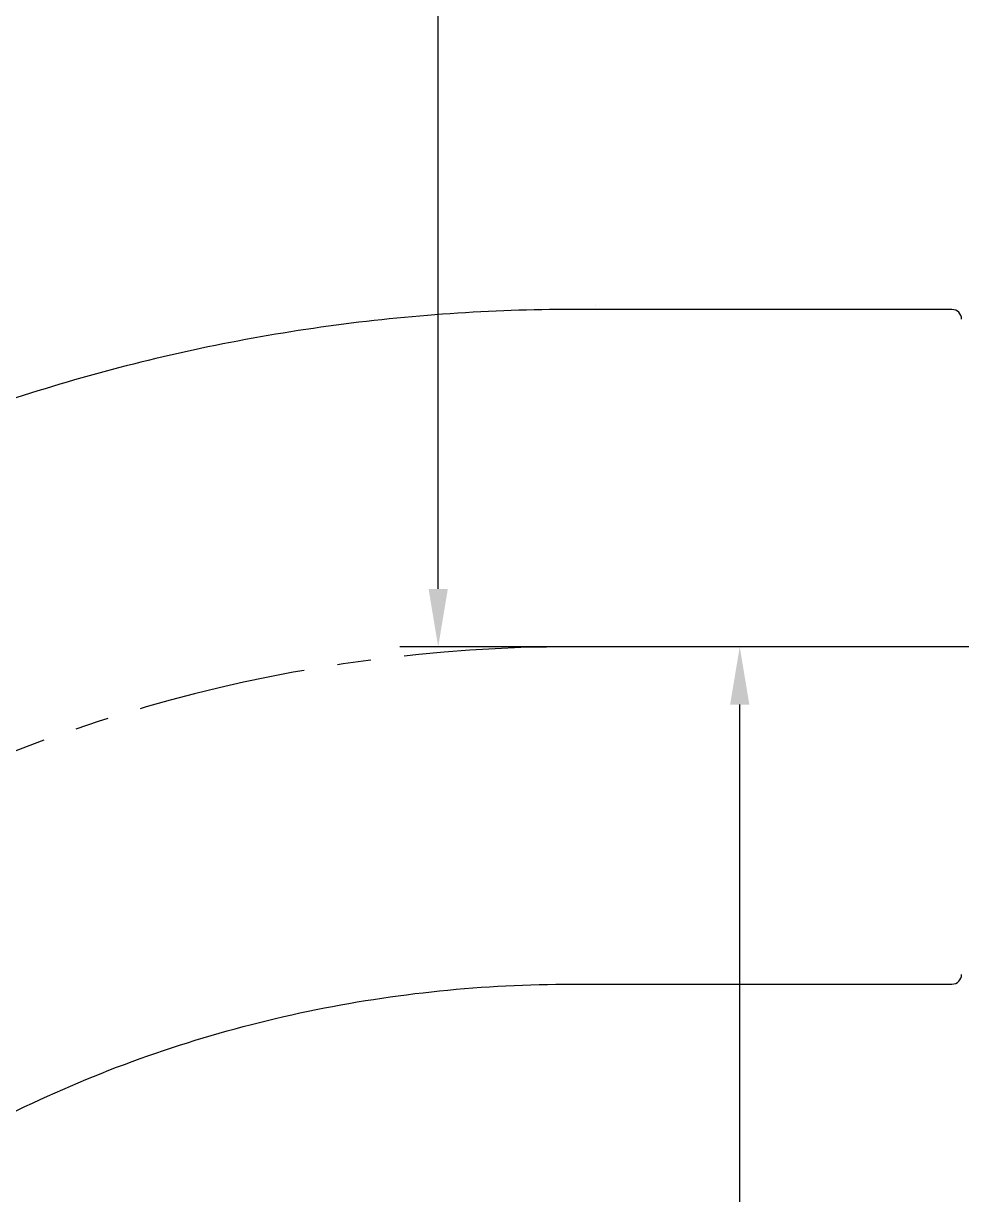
# Model space of a CAD drawing. Extents: x 12221 to 13062, y -5839 to -5245.
# Drawn here: x 12434.3 to 12483, y -5460.4 to -5399.6 of the extents above; entities that cross this region are included whole.
import ezdxf

# ---------------------------------------------------------------- set-up
doc = ezdxf.new("R2010")
doc.units = 0
doc.header["$LTSCALE"] = 7
doc.header["$MEASUREMENT"] = 0
doc.linetypes.add('CENTER', pattern=[2, 1.25, -0.25, 0.25, -0.25])
for name, color, linetype in [('10', 7, 'CONTINUOUS'), ('CL', 1, 'CENTER'), ('DIM', 2, 'CONTINUOUS'), ('DWG', 7, 'CONTINUOUS')]:
    doc.layers.add(name, color=color, linetype=linetype)

# ---------------------------------------------------------------- blocks, each defined once
blk = doc.blocks.new('A$C30813625')
at = {"layer": 'CL'}
blk.add_line((83.26, -151.585), (83.26, -128.885), dxfattribs=at)
blk.add_arc((3.229, -128.885), 80.031, 0, 59.98713, dxfattribs=at)
at = {"layer": 'DWG'}
for p, q in [((65.76, -128.885), (65.76, -148.585)), ((100.76, -148.585), (100.76, -128.885))]:
    blk.add_line(p, q, dxfattribs=at)
for centre, start, end in [((66.26, -148.585), 179.99998, 269.99819), ((100.26, -148.585), 270.00117, 0.00002)]:
    blk.add_arc(centre, 0.5, start, end, dxfattribs=at)
for points, knots in [([(100.76, -128.885), (100.76, -124.655), (100.177, -116.184), (97.592, -103.722), (93.365, -91.716), (87.588, -80.376), (80.381, -69.887), (71.882, -60.415), (62.248, -52.105), (55.176, -47.413), (51.513, -45.297)], [0, 0, 0, 0, 0.124998, 0.249994, 0.374993, 0.499993, 0.624993, 0.749994, 0.874995, 1, 1, 1, 1]), ([(43.76, -80.052), (47.261, -83.03), (53.596, -89.82), (60.584, -101.833), (64.828, -115.063), (65.76, -124.287), (65.76, -128.885)], [0, 0, 0, 0, 0.24996, 0.499947, 0.74996, 1, 1, 1, 1])]:
    blk.add_open_spline(points, degree=3, knots=knots, dxfattribs=at)

msp = doc.modelspace()

# ---------------------------------------------------------------- linework, layer by layer
at = {"layer": '10', "color": 7, "linetype": 'Continuous', "lineweight": 18}
msp.add_line((12464.001, -5414.223), (12464.001, -5414.223), dxfattribs=at)
at = {"layer": 'DIM'}
for p, q in [((12455.835, -5428.935), (12455.835, -5341.835)), ((12481.001, -5431.935), (12453.835, -5431.935)), ((12482.001, -5431.935), (12469.486, -5431.935)), ((12471.486, -5612.796), (12471.486, -5434.935))]:
    msp.add_line(p, q, dxfattribs=at)
for points in [[(12455.335, -5428.935), (12456.335, -5428.935), (12455.835, -5431.935)], [(12470.986, -5434.935), (12471.986, -5434.935), (12471.486, -5431.935)]]:
    msp.add_solid(points, dxfattribs=at)

# ---------------------------------------------------------------- block references
at = {"layer": 'DIM', "rotation": 90}
msp.add_blockref('A$C30813625', (12333.917, -5515.195), dxfattribs=at)

doc.saveas('drawing.dxf')
